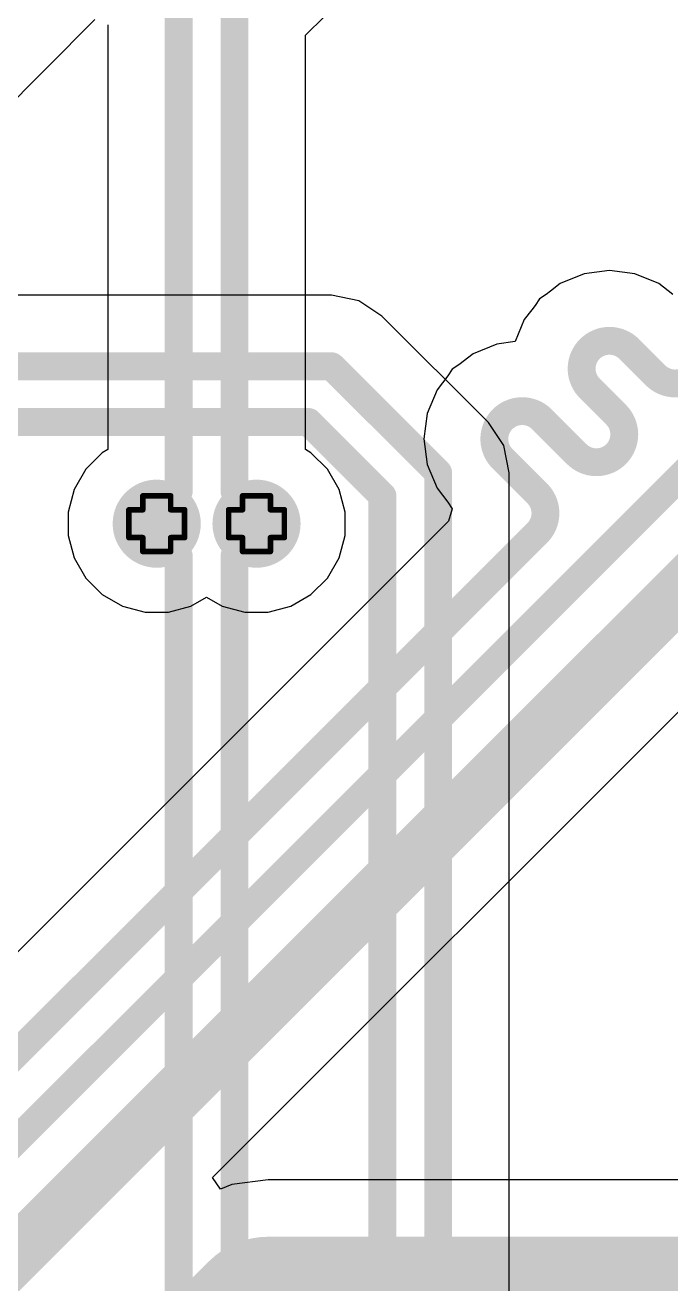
# Model space of a CAD drawing. Header units: inches. Extents: x -60 to 307, y -25 to 134.
# Drawn here: x 1.44 to 7.33, y 22.48 to 33.96 of the extents above; entities that cross this region are included whole.
import ezdxf

# ---------------------------------------------------------------- set-up
doc = ezdxf.new("R2010")
doc.units = ezdxf.units.IN
for name, color, linetype in [('BOARD OUTLINE', 216, 'Continuous'), ('Bottom Layer', 5, 'Continuous'), ('Bottom Solder', 6, 'Continuous'), ('Drill Drawing', 1, 'Continuous'), ('Top Layer', 1, 'Continuous'), ('Top Solder', 216, 'Continuous'), ('Via Holes', 16, 'Continuous')]:
    doc.layers.add(name, color=color, linetype=linetype)

msp = doc.modelspace()

# ---------------------------------------------------------------- hatches: boundary and pattern name
at = {"layer": 'Bottom Layer'}
h = msp.add_hatch(color=5, dxfattribs=at)
edge = h.paths.add_edge_path()
edge.add_arc((2.6416, 29.4132), 0.2999994, 0, 360)
h = msp.add_hatch(color=5, dxfattribs=at)
edge = h.paths.add_edge_path()
edge.add_arc((3.5511994, 29.4132), 0.2999994, 0, 360)
at = {"layer": 'Bottom Solder'}
h = msp.add_hatch(color=6, dxfattribs=at)
edge = h.paths.add_edge_path()
edge.add_arc((2.6416, 29.4132), 0.4015993999999999, 0, 360)
h = msp.add_hatch(color=6, dxfattribs=at)
edge = h.paths.add_edge_path()
edge.add_arc((3.5511994, 29.4132), 0.4015993999999999, 0, 360)
at = {"layer": 'Top Layer'}
h = msp.add_hatch(color=1, dxfattribs=at)
edge = h.paths.add_edge_path()
edge.add_arc((2.6416, 29.4132), 0.2999994, 0, 360)
h = msp.add_hatch(color=1, dxfattribs=at)
edge = h.paths.add_edge_path()
edge.add_arc((3.5511994, 29.4132), 0.2999994, 0, 360)
at = {"layer": 'Top Solder'}
h = msp.add_hatch(color=216, dxfattribs=at)
edge = h.paths.add_edge_path()
edge.add_arc((2.6416, 29.4132), 0.4015993999999999, 0, 360)
h = msp.add_hatch(color=216, dxfattribs=at)
edge = h.paths.add_edge_path()
edge.add_arc((3.5511994, 29.4132), 0.4015993999999999, 0, 360)
at = {"layer": 'Via Holes'}
h = msp.add_hatch(color=7, dxfattribs=at)
edge = h.paths.add_edge_path()
edge.add_arc((2.6416, 29.4132), 0.1499997, 0, 360)
h = msp.add_hatch(color=7, dxfattribs=at)
edge = h.paths.add_edge_path()
edge.add_arc((3.5511994, 29.4132), 0.1499997, 0, 360)

# ---------------------------------------------------------------- linework, layer by layer
at = {"layer": 'BOARD OUTLINE'}
msp.add_lwpolyline([(33.88973156, 54.23826084, 0.254, 0.254, -6.230382161824239), (11.98354728, 54.26044266, 0.254, 0.254, 0)], format="xyseb", dxfattribs=at)
at = {"layer": 'Bottom Layer'}
for p, q in [((3.997840619999999, 33.86702142), (5.28467828, 35.15385908)), ((1.00211636, 32.93518432), (2.07762602, 34.01069398)), ((2.19495878, 33.96209108), (2.19495878, 30.08832692)), ((3.997840619999999, 30.08832692), (3.997840619999999, 33.86702142)), ((6.53692368, 31.69279157999999), (6.320663, 31.6032134)), ((6.7689984, 31.72334524), (6.53692368, 31.69279157999999)), ((7.00107312, 31.69279157999999), (6.7689984, 31.72334524)), ((7.2173338, 31.6032134), (7.00107312, 31.69279157999999)), ((6.320663, 31.6032134), (6.2313312, 31.53466642)), ((7.34632516, 31.50423468), (7.2173338, 31.6032134)), ((6.13158286, 31.46409252), (6.09140768, 31.40396818)), ((6.191712279999999, 31.50427024), (6.13158286, 31.46409252)), ((6.2313312, 31.53466642), (6.191712279999999, 31.50427024)), ((6.06100896, 31.36434672), (5.9924569, 31.2750073)), ((6.09140768, 31.40396818), (6.06100896, 31.36434672)), ((5.9924569, 31.2750073), (5.909132199999999, 31.07384184)), ((5.741146759999999, 31.05172606), (5.52488608, 30.96214788)), ((5.909132199999999, 31.07384184), (5.741146759999999, 31.05172606)), ((5.52488608, 30.96214788), (5.395950599999999, 30.86321234)), ((5.295628219999999, 30.76289504), (5.19668252, 30.63394432)), ((5.33580848, 30.823027), (5.295628219999999, 30.76289504)), ((5.395950599999999, 30.86321234), (5.33580848, 30.823027)), ((5.19668252, 30.63394432), (5.107104339999999, 30.41768364)), ((5.107104339999999, 30.41768364), (5.07655068, 30.18560892)), ((2.19495878, 30.08832692), (2.14547704, 30.05975954)), ((4.04732236, 30.05975954), (3.997840619999999, 30.08832692)), ((5.07655068, 30.18560892), (5.107104339999999, 29.9535342)), ((2.14547704, 30.05975954), (1.99504046, 29.90932296)), ((4.19775894, 29.90932296), (4.04732236, 30.05975954)), ((1.99504046, 29.90932296), (1.88866526, 29.72507644)), ((4.304134139999999, 29.72507644), (4.19775894, 29.90932296)), ((5.107104339999999, 29.9535342), (5.19668252, 29.73727352)), ((3.15132974, 23.4511977), (9.43695598, 29.73682394)), ((5.19668252, 29.73727352), (5.295628219999999, 29.6083228)), ((1.88866526, 29.72507644), (1.8336006, 29.5195752)), ((4.3591988, 29.5195752), (4.304134139999999, 29.72507644)), ((1.8336006, 29.5195752), (1.8336006, 29.3068248)), ((4.3591988, 29.3068248), (4.3591988, 29.5195752)), ((5.295628219999999, 29.6083228), (5.33580594, 29.54819592)), ((5.33580594, 29.54819592), (5.30133306, 29.4354123)), ((5.30133306, 29.4354123), (-1.6104108, 22.52366844)), ((1.8336006, 29.3068248), (1.88866526, 29.10132356)), ((4.304134139999999, 29.10132356), (4.3591988, 29.3068248)), ((1.88866526, 29.10132356), (1.99504046, 28.91707704)), ((4.19775894, 28.91707704), (4.304134139999999, 29.10132356)), ((1.99504046, 28.91707704), (2.14547704, 28.76664046)), ((4.04732236, 28.76664046), (4.19775894, 28.91707704)), ((2.14547704, 28.76664046), (2.32972356, 28.66026526)), ((2.95347644, 28.66026526), (3.0963997, 28.74278224)), ((3.0963997, 28.74278224), (3.23932296, 28.66026526)), ((3.86307584, 28.66026526), (4.04732236, 28.76664046)), ((2.32972356, 28.66026526), (2.5352248, 28.6052006)), ((2.5352248, 28.6052006), (2.7479752, 28.6052006)), ((2.7479752, 28.6052006), (2.95347644, 28.66026526)), ((3.23932296, 28.66026526), (3.4448242, 28.6052006)), ((3.4448242, 28.6052006), (3.657574599999999, 28.6052006)), ((3.657574599999999, 28.6052006), (3.86307584, 28.66026526)), ((3.22327016, 23.34353218), (3.15132974, 23.4511977)), ((3.6576, 23.42975756), (3.326061419999999, 23.3861102)), ((16.2052, 23.42975756), (3.6576, 23.42975756)), ((3.326061419999999, 23.3861102), (3.22327016, 23.34353218))]:
    msp.add_line(p, q, dxfattribs=at)
for points in [[(0.2794, 33.2994, 0.508, 0.508, 0), (9.3501083, 42.3701083, 0.508, 0.508, 0)], [(2.8423997, 29.70762664, 0.254, 0.254, 0), (2.8423997, 34.34561838, 0.254, 0.254, 0)], [(3.3503997, 29.70762664, 0.254, 0.254, 0), (3.3503997, 34.13519969999999, 0.254, 0.254, 0)], [(-1.11077248, 21.31742752, 0.254, 0.254, 0), (9.040096219999999, 31.46829622, 0.254, 0.254, 0)], [(6.58938992, 30.64706596, 0.254, 0.254, -0.414217704495929), (6.58939246, 31.00628038, 0.254, 0.254, 0)], [(6.58939246, 31.00628038, 0.254, 0.254, -0.4142135623730951), (6.94860434, 31.00628038, 0.254, 0.254, 0)], [(6.9486018, 31.00627784, 0.254, 0.254, 0), (7.188606399999999, 30.76627578, 0.254, 0.254, 0)], [(7.547815739999999, 30.76627578, 0.254, 0.254, -0.4142114913015827), (7.188606399999999, 30.76627578, 0.254, 0.254, 0)], [(6.58938992, 30.64706596, 0.254, 0.254, 0), (6.82939706, 30.4070639, 0.254, 0.254, 0)], [(-2.3114, 19.0754, 0.508, 0.508, 0), (9.118599999999999, 30.5054, 0.508, 0.508, 0)], [(5.793615539999999, 30.36521486, 0.254, 0.254, -0.4142135623730951), (6.152827419999999, 30.36521486, 0.254, 0.254, 0)], [(6.829394519999999, 30.40706136, 0.254, 0.254, 0), (6.82939706, 30.4070639, 0.254, 0.254, 0)], [(6.82939706, 30.4070639, 0.254, 0.254, -0.4142135623730951), (6.82939706, 30.04785202, 0.254, 0.254, 0)], [(5.793615539999999, 30.00600298, 0.254, 0.254, -0.414217704495929), (5.79361808, 30.3652174, 0.254, 0.254, 0)], [(5.793615539999999, 30.36521486, 0.254, 0.254, 0), (5.79361808, 30.3652174, 0.254, 0.254, 0)], [(6.15282488, 30.36521231999999, 0.254, 0.254, 0), (6.152827419999999, 30.36521486, 0.254, 0.254, 0)], [(6.152827419999999, 30.36521486, 0.254, 0.254, 0), (6.47018772, 30.04785456, 0.254, 0.254, 0)], [(5.793615539999999, 30.00600298, 0.254, 0.254, 0), (5.79361808, 30.00600552, 0.254, 0.254, 0)], [(5.79361808, 30.00600552, 0.254, 0.254, 0), (6.110975839999999, 29.68864776, 0.254, 0.254, 0)], [(6.47018518, 30.04785202, 0.254, 0.254, 0), (6.47018772, 30.04785456, 0.254, 0.254, 0)], [(6.829399599999999, 30.04785456, 0.254, 0.254, -0.414217704495929), (6.47018518, 30.04785202, 0.254, 0.254, 0)], [(6.82939706, 30.04785202, 0.254, 0.254, 0), (6.829399599999999, 30.04785456, 0.254, 0.254, 0)], [(2.6416, 29.50682694, 0.254, 0.254, 0), (2.8423997, 29.70762664, 0.254, 0.254, 0)], [(3.3503997, 29.70762664, 0.254, 0.254, 0), (3.5511994, 29.50682694, 0.254, 0.254, 0)], [(6.110975839999999, 29.68864776, 0.254, 0.254, -0.4142177045252188), (6.110975839999999, 29.32943588, 0.254, 0.254, 0)], [(2.6416, 29.4132, 0.254, 0.254, 0), (2.6416, 29.50682694, 0.254, 0.254, 0)], [(3.5511994, 29.4132, 0.254, 0.254, 0), (3.5511994, 29.50682694, 0.254, 0.254, 0)], [(6.02116652, 29.23962656, 0.254, 0.254, 0), (6.110975839999999, 29.32943588, 0.254, 0.254, 0)], [(-1.34223252, 21.87622752, 0.254, 0.254, 0), (6.02116652, 29.23962656, 0.254, 0.254, 0)], [(0.4064, 18.8976, 1.524, 1.524, 0), (3.6576, 22.1488, 1.524, 1.524, 0)], [(3.6576, 22.1488, 1.524, 1.524, 0), (16.2052, 22.1488, 1.524, 1.524, 0)]]:
    msp.add_lwpolyline(points, format="xyseb", dxfattribs=at)
for points in [[(6.52589246, 31.00628038, 0.127, 0.127, 1), (6.65289246, 31.00628038, 0.127, 0.127, 1)], [(6.52589246, 31.00628038, 0.127, 0.127, 1), (6.65289246, 31.00628038, 0.127, 0.127, 1)], [(6.885101799999999, 31.00627784, 0.127, 0.127, 1), (7.0121018, 31.00627784, 0.127, 0.127, 1)], [(6.88510434, 31.00628038, 0.127, 0.127, 1), (7.01210434, 31.00628038, 0.127, 0.127, 1)], [(7.125106399999999, 30.76627578, 0.127, 0.127, 1), (7.2521064, 30.76627578, 0.127, 0.127, 1)], [(7.125106399999999, 30.76627578, 0.127, 0.127, 1), (7.2521064, 30.76627578, 0.127, 0.127, 1)], [(6.52588992, 30.64706596, 0.127, 0.127, 1), (6.65288992, 30.64706596, 0.127, 0.127, 1)], [(6.52588992, 30.64706596, 0.127, 0.127, 1), (6.65288992, 30.64706596, 0.127, 0.127, 1)], [(6.76589452, 30.40706136, 0.127, 0.127, 1), (6.89289452, 30.40706136, 0.127, 0.127, 1)], [(6.765897059999999, 30.4070639, 0.127, 0.127, 1), (6.892897059999999, 30.4070639, 0.127, 0.127, 1)], [(6.765897059999999, 30.4070639, 0.127, 0.127, 1), (6.892897059999999, 30.4070639, 0.127, 0.127, 1)], [(6.765897059999999, 30.4070639, 0.127, 0.127, 1), (6.892897059999999, 30.4070639, 0.127, 0.127, 1)], [(5.73011554, 30.36521486, 0.127, 0.127, 1), (5.85711554, 30.36521486, 0.127, 0.127, 1)], [(5.73011554, 30.36521486, 0.127, 0.127, 1), (5.85711554, 30.36521486, 0.127, 0.127, 1)], [(5.73011808, 30.3652174, 0.127, 0.127, 1), (5.857118079999999, 30.3652174, 0.127, 0.127, 1)], [(5.73011808, 30.3652174, 0.127, 0.127, 1), (5.857118079999999, 30.3652174, 0.127, 0.127, 1)], [(6.08932488, 30.36521231999999, 0.127, 0.127, 1), (6.216324879999999, 30.36521231999999, 0.127, 0.127, 1)], [(6.089327419999999, 30.36521486, 0.127, 0.127, 1), (6.21632742, 30.36521486, 0.127, 0.127, 1)], [(6.089327419999999, 30.36521486, 0.127, 0.127, 1), (6.21632742, 30.36521486, 0.127, 0.127, 1)], [(6.089327419999999, 30.36521486, 0.127, 0.127, 1), (6.21632742, 30.36521486, 0.127, 0.127, 1)], [(5.73011554, 30.00600298, 0.127, 0.127, 1), (5.85711554, 30.00600298, 0.127, 0.127, 1)], [(5.73011554, 30.00600298, 0.127, 0.127, 1), (5.85711554, 30.00600298, 0.127, 0.127, 1)], [(5.73011808, 30.00600552, 0.127, 0.127, 1), (5.857118079999999, 30.00600552, 0.127, 0.127, 1)], [(5.73011808, 30.00600552, 0.127, 0.127, 1), (5.857118079999999, 30.00600552, 0.127, 0.127, 1)], [(6.406685179999999, 30.04785202, 0.127, 0.127, 1), (6.53368518, 30.04785202, 0.127, 0.127, 1)], [(6.406685179999999, 30.04785202, 0.127, 0.127, 1), (6.53368518, 30.04785202, 0.127, 0.127, 1)], [(6.40668772, 30.04785456, 0.127, 0.127, 1), (6.53368772, 30.04785456, 0.127, 0.127, 1)], [(6.40668772, 30.04785456, 0.127, 0.127, 1), (6.53368772, 30.04785456, 0.127, 0.127, 1)], [(6.765897059999999, 30.04785202, 0.127, 0.127, 1), (6.892897059999999, 30.04785202, 0.127, 0.127, 1)], [(6.765897059999999, 30.04785202, 0.127, 0.127, 1), (6.892897059999999, 30.04785202, 0.127, 0.127, 1)], [(6.7658996, 30.04785456, 0.127, 0.127, 1), (6.8928996, 30.04785456, 0.127, 0.127, 1)], [(6.7658996, 30.04785456, 0.127, 0.127, 1), (6.8928996, 30.04785456, 0.127, 0.127, 1)], [(2.7788997, 29.70762664, 0.127, 0.127, 1), (2.9058997, 29.70762664, 0.127, 0.127, 1)], [(2.7788997, 29.70762664, 0.127, 0.127, 1), (2.9058997, 29.70762664, 0.127, 0.127, 1)], [(3.2868997, 29.70762664, 0.127, 0.127, 1), (3.4138997, 29.70762664, 0.127, 0.127, 1)], [(3.2868997, 29.70762664, 0.127, 0.127, 1), (3.4138997, 29.70762664, 0.127, 0.127, 1)], [(6.04747584, 29.68864776, 0.127, 0.127, 1), (6.174475839999999, 29.68864776, 0.127, 0.127, 1)], [(6.04747584, 29.68864776, 0.127, 0.127, 1), (6.174475839999999, 29.68864776, 0.127, 0.127, 1)], [(2.5781, 29.50682694, 0.127, 0.127, 1), (2.7051, 29.50682694, 0.127, 0.127, 1)], [(2.5781, 29.50682694, 0.127, 0.127, 1), (2.7051, 29.50682694, 0.127, 0.127, 1)], [(3.487699399999999, 29.50682694, 0.127, 0.127, 1), (3.6146994, 29.50682694, 0.127, 0.127, 1)], [(3.487699399999999, 29.50682694, 0.127, 0.127, 1), (3.6146994, 29.50682694, 0.127, 0.127, 1)], [(2.5781, 29.4132, 0.127, 0.127, 1), (2.7051, 29.4132, 0.127, 0.127, 1)], [(3.487699399999999, 29.4132, 0.127, 0.127, 1), (3.6146994, 29.4132, 0.127, 0.127, 1)], [(6.04747584, 29.32943588, 0.127, 0.127, 1), (6.174475839999999, 29.32943588, 0.127, 0.127, 1)], [(6.04747584, 29.32943588, 0.127, 0.127, 1), (6.174475839999999, 29.32943588, 0.127, 0.127, 1)], [(5.95766652, 29.23962656, 0.127, 0.127, 1), (6.08466652, 29.23962656, 0.127, 0.127, 1)], [(5.95766652, 29.23962656, 0.127, 0.127, 1), (6.08466652, 29.23962656, 0.127, 0.127, 1)], [(3.2766, 22.1488, 0.7619999999999999, 0.7619999999999999, 1), (4.0386, 22.1488, 0.7619999999999999, 0.7619999999999999, 1)], [(3.2766, 22.1488, 0.7619999999999999, 0.7619999999999999, 1), (4.0386, 22.1488, 0.7619999999999999, 0.7619999999999999, 1)]]:
    msp.add_lwpolyline(points, format="xyseb", close=True, dxfattribs=at)
at = {"layer": 'Drill Drawing'}
for points in [[(2.5146, 29.5402, 0.0508, 0.0508, 0), (2.5146, 29.6672, 0.0508, 0.0508, 0)], [(2.5146, 29.6672, 0.0508, 0.0508, 0), (2.7686, 29.6672, 0.0508, 0.0508, 0)], [(2.7686, 29.5402, 0.0508, 0.0508, 0), (2.7686, 29.6672, 0.0508, 0.0508, 0)], [(3.4241994, 29.5402, 0.0508, 0.0508, 0), (3.4241994, 29.6672, 0.0508, 0.0508, 0)], [(3.4241994, 29.6672, 0.0508, 0.0508, 0), (3.6781994, 29.6672, 0.0508, 0.0508, 0)], [(3.6781994, 29.5402, 0.0508, 0.0508, 0), (3.6781994, 29.6672, 0.0508, 0.0508, 0)], [(2.3876, 29.2862, 0.0508, 0.0508, 0), (2.3876, 29.5402, 0.0508, 0.0508, 0)], [(2.3876, 29.5402, 0.0508, 0.0508, 0), (2.5146, 29.5402, 0.0508, 0.0508, 0)], [(2.7686, 29.5402, 0.0508, 0.0508, 0), (2.8956, 29.5402, 0.0508, 0.0508, 0)], [(2.8956, 29.2862, 0.0508, 0.0508, 0), (2.8956, 29.5402, 0.0508, 0.0508, 0)], [(3.2971994, 29.2862, 0.0508, 0.0508, 0), (3.2971994, 29.5402, 0.0508, 0.0508, 0)], [(3.2971994, 29.5402, 0.0508, 0.0508, 0), (3.4241994, 29.5402, 0.0508, 0.0508, 0)], [(3.6781994, 29.5402, 0.0508, 0.0508, 0), (3.8051994, 29.5402, 0.0508, 0.0508, 0)], [(3.8051994, 29.2862, 0.0508, 0.0508, 0), (3.8051994, 29.5402, 0.0508, 0.0508, 0)], [(2.3876, 29.2862, 0.0508, 0.0508, 0), (2.5146, 29.2862, 0.0508, 0.0508, 0)], [(2.5146, 29.15919999999999, 0.0508, 0.0508, 0), (2.5146, 29.2862, 0.0508, 0.0508, 0)], [(2.7686, 29.2862, 0.0508, 0.0508, 0), (2.8956, 29.2862, 0.0508, 0.0508, 0)], [(2.7686, 29.15919999999999, 0.0508, 0.0508, 0), (2.7686, 29.2862, 0.0508, 0.0508, 0)], [(3.2971994, 29.2862, 0.0508, 0.0508, 0), (3.4241994, 29.2862, 0.0508, 0.0508, 0)], [(3.4241994, 29.15919999999999, 0.0508, 0.0508, 0), (3.4241994, 29.2862, 0.0508, 0.0508, 0)], [(3.6781994, 29.2862, 0.0508, 0.0508, 0), (3.8051994, 29.2862, 0.0508, 0.0508, 0)], [(3.6781994, 29.15919999999999, 0.0508, 0.0508, 0), (3.6781994, 29.2862, 0.0508, 0.0508, 0)], [(2.5146, 29.15919999999999, 0.0508, 0.0508, 0), (2.7686, 29.15919999999999, 0.0508, 0.0508, 0)], [(3.4241994, 29.15919999999999, 0.0508, 0.0508, 0), (3.6781994, 29.15919999999999, 0.0508, 0.0508, 0)]]:
    msp.add_lwpolyline(points, format="xyseb", dxfattribs=at)
for points in [[(2.5019, 29.6672, 0.0254, 0.0254, 1), (2.5273, 29.6672, 0.0254, 0.0254, 1)], [(2.5019, 29.6672, 0.0254, 0.0254, 1), (2.5273, 29.6672, 0.0254, 0.0254, 1)], [(2.7559, 29.6672, 0.0254, 0.0254, 1), (2.7813, 29.6672, 0.0254, 0.0254, 1)], [(2.7559, 29.6672, 0.0254, 0.0254, 1), (2.7813, 29.6672, 0.0254, 0.0254, 1)], [(3.4114994, 29.6672, 0.0254, 0.0254, 1), (3.436899399999999, 29.6672, 0.0254, 0.0254, 1)], [(3.4114994, 29.6672, 0.0254, 0.0254, 1), (3.436899399999999, 29.6672, 0.0254, 0.0254, 1)], [(3.6654994, 29.6672, 0.0254, 0.0254, 1), (3.6908994, 29.6672, 0.0254, 0.0254, 1)], [(3.6654994, 29.6672, 0.0254, 0.0254, 1), (3.6908994, 29.6672, 0.0254, 0.0254, 1)], [(2.3749, 29.5402, 0.0254, 0.0254, 1), (2.4003, 29.5402, 0.0254, 0.0254, 1)], [(2.3749, 29.5402, 0.0254, 0.0254, 1), (2.4003, 29.5402, 0.0254, 0.0254, 1)], [(2.5019, 29.5402, 0.0254, 0.0254, 1), (2.5273, 29.5402, 0.0254, 0.0254, 1)], [(2.5019, 29.5402, 0.0254, 0.0254, 1), (2.5273, 29.5402, 0.0254, 0.0254, 1)], [(2.7559, 29.5402, 0.0254, 0.0254, 1), (2.7813, 29.5402, 0.0254, 0.0254, 1)], [(2.7559, 29.5402, 0.0254, 0.0254, 1), (2.7813, 29.5402, 0.0254, 0.0254, 1)], [(2.8829, 29.5402, 0.0254, 0.0254, 1), (2.9083, 29.5402, 0.0254, 0.0254, 1)], [(2.8829, 29.5402, 0.0254, 0.0254, 1), (2.9083, 29.5402, 0.0254, 0.0254, 1)], [(3.2844994, 29.5402, 0.0254, 0.0254, 1), (3.3098994, 29.5402, 0.0254, 0.0254, 1)], [(3.2844994, 29.5402, 0.0254, 0.0254, 1), (3.3098994, 29.5402, 0.0254, 0.0254, 1)], [(3.4114994, 29.5402, 0.0254, 0.0254, 1), (3.436899399999999, 29.5402, 0.0254, 0.0254, 1)], [(3.4114994, 29.5402, 0.0254, 0.0254, 1), (3.436899399999999, 29.5402, 0.0254, 0.0254, 1)], [(3.6654994, 29.5402, 0.0254, 0.0254, 1), (3.6908994, 29.5402, 0.0254, 0.0254, 1)], [(3.6654994, 29.5402, 0.0254, 0.0254, 1), (3.6908994, 29.5402, 0.0254, 0.0254, 1)], [(3.7924994, 29.5402, 0.0254, 0.0254, 1), (3.8178994, 29.5402, 0.0254, 0.0254, 1)], [(3.7924994, 29.5402, 0.0254, 0.0254, 1), (3.8178994, 29.5402, 0.0254, 0.0254, 1)], [(2.3749, 29.2862, 0.0254, 0.0254, 1), (2.4003, 29.2862, 0.0254, 0.0254, 1)], [(2.3749, 29.2862, 0.0254, 0.0254, 1), (2.4003, 29.2862, 0.0254, 0.0254, 1)], [(2.5019, 29.2862, 0.0254, 0.0254, 1), (2.5273, 29.2862, 0.0254, 0.0254, 1)], [(2.5019, 29.2862, 0.0254, 0.0254, 1), (2.5273, 29.2862, 0.0254, 0.0254, 1)], [(2.7559, 29.2862, 0.0254, 0.0254, 1), (2.7813, 29.2862, 0.0254, 0.0254, 1)], [(2.7559, 29.2862, 0.0254, 0.0254, 1), (2.7813, 29.2862, 0.0254, 0.0254, 1)], [(2.8829, 29.2862, 0.0254, 0.0254, 1), (2.9083, 29.2862, 0.0254, 0.0254, 1)], [(2.8829, 29.2862, 0.0254, 0.0254, 1), (2.9083, 29.2862, 0.0254, 0.0254, 1)], [(3.2844994, 29.2862, 0.0254, 0.0254, 1), (3.3098994, 29.2862, 0.0254, 0.0254, 1)], [(3.2844994, 29.2862, 0.0254, 0.0254, 1), (3.3098994, 29.2862, 0.0254, 0.0254, 1)], [(3.4114994, 29.2862, 0.0254, 0.0254, 1), (3.436899399999999, 29.2862, 0.0254, 0.0254, 1)], [(3.4114994, 29.2862, 0.0254, 0.0254, 1), (3.436899399999999, 29.2862, 0.0254, 0.0254, 1)], [(3.6654994, 29.2862, 0.0254, 0.0254, 1), (3.6908994, 29.2862, 0.0254, 0.0254, 1)], [(3.6654994, 29.2862, 0.0254, 0.0254, 1), (3.6908994, 29.2862, 0.0254, 0.0254, 1)], [(3.7924994, 29.2862, 0.0254, 0.0254, 1), (3.8178994, 29.2862, 0.0254, 0.0254, 1)], [(3.7924994, 29.2862, 0.0254, 0.0254, 1), (3.8178994, 29.2862, 0.0254, 0.0254, 1)], [(2.5019, 29.15919999999999, 0.0254, 0.0254, 1), (2.5273, 29.15919999999999, 0.0254, 0.0254, 1)], [(2.5019, 29.15919999999999, 0.0254, 0.0254, 1), (2.5273, 29.15919999999999, 0.0254, 0.0254, 1)], [(2.7559, 29.15919999999999, 0.0254, 0.0254, 1), (2.7813, 29.15919999999999, 0.0254, 0.0254, 1)], [(2.7559, 29.15919999999999, 0.0254, 0.0254, 1), (2.7813, 29.15919999999999, 0.0254, 0.0254, 1)], [(3.4114994, 29.15919999999999, 0.0254, 0.0254, 1), (3.436899399999999, 29.15919999999999, 0.0254, 0.0254, 1)], [(3.4114994, 29.15919999999999, 0.0254, 0.0254, 1), (3.436899399999999, 29.15919999999999, 0.0254, 0.0254, 1)], [(3.6654994, 29.15919999999999, 0.0254, 0.0254, 1), (3.6908994, 29.15919999999999, 0.0254, 0.0254, 1)], [(3.6654994, 29.15919999999999, 0.0254, 0.0254, 1), (3.6908994, 29.15919999999999, 0.0254, 0.0254, 1)]]:
    msp.add_lwpolyline(points, format="xyseb", close=True, dxfattribs=at)
at = {"layer": 'Top Layer'}
for p, q in [((4.235876719999999, 31.49618288), (-1.14584734, 31.49618288)), ((4.483641019999999, 31.44689926), (4.235876719999999, 31.49618288)), ((4.69368632, 31.30655156), (4.483641019999999, 31.44689926)), ((5.6648096, 30.33542828), (4.69368632, 31.30655156)), ((5.805157299999999, 30.12538297999999), (5.6648096, 30.33542828)), ((5.854440919999999, 29.87761868), (5.805157299999999, 30.12538297999999)), ((5.854440919999999, 17.72519696), (5.854440919999999, 29.87761868))]:
    msp.add_line(p, q, dxfattribs=at)
for points in [[(-1.4986, 30.84874196, 0.254, 0.254, 0), (4.235876719999999, 30.84874196, 0.254, 0.254, 0)], [(4.235876719999999, 30.84874196, 0.254, 0.254, 0), (5.206999999999999, 29.87761868, 0.254, 0.254, 0)], [(-2.340356, 30.34074196, 0.254, 0.254, 0), (4.02545804, 30.34074196, 0.254, 0.254, 0)], [(4.02545804, 30.34074196, 0.254, 0.254, 0), (4.699, 29.6672, 0.254, 0.254, 0)], [(5.206999999999999, 17.45701868, 0.254, 0.254, 0), (5.206999999999999, 29.87761868, 0.254, 0.254, 0)], [(4.699, 17.2466, 0.254, 0.254, 0), (4.699, 29.6672, 0.254, 0.254, 0)], [(2.6416, 29.31957306, 0.254, 0.254, 0), (2.6416, 29.4132, 0.254, 0.254, 0)], [(3.5511994, 29.31957306, 0.254, 0.254, 0), (3.5511994, 29.4132, 0.254, 0.254, 0)], [(2.6416, 29.31957306, 0.254, 0.254, 0), (2.8423997, 29.11877336, 0.254, 0.254, 0)], [(3.3503997, 29.11877336, 0.254, 0.254, 0), (3.5511994, 29.31957306, 0.254, 0.254, 0)], [(2.8423997, 16.75918162, 0.254, 0.254, 0), (2.8423997, 29.11877336, 0.254, 0.254, 0)], [(3.3503997, 16.9696003, 0.254, 0.254, 0), (3.3503997, 29.11877336, 0.254, 0.254, 0)]]:
    msp.add_lwpolyline(points, format="xyseb", dxfattribs=at)
for points in [[(4.17237672, 30.84874196, 0.127, 0.127, 1), (4.29937672, 30.84874196, 0.127, 0.127, 1)], [(4.17237672, 30.84874196, 0.127, 0.127, 1), (4.29937672, 30.84874196, 0.127, 0.127, 1)], [(3.96195804, 30.34074196, 0.127, 0.127, 1), (4.08895804, 30.34074196, 0.127, 0.127, 1)], [(3.96195804, 30.34074196, 0.127, 0.127, 1), (4.08895804, 30.34074196, 0.127, 0.127, 1)], [(5.1435, 29.87761868, 0.127, 0.127, 1), (5.270499999999999, 29.87761868, 0.127, 0.127, 1)], [(5.1435, 29.87761868, 0.127, 0.127, 1), (5.270499999999999, 29.87761868, 0.127, 0.127, 1)], [(4.6355, 29.6672, 0.127, 0.127, 1), (4.762499999999999, 29.6672, 0.127, 0.127, 1)], [(4.6355, 29.6672, 0.127, 0.127, 1), (4.762499999999999, 29.6672, 0.127, 0.127, 1)], [(2.5781, 29.4132, 0.127, 0.127, 1), (2.7051, 29.4132, 0.127, 0.127, 1)], [(3.487699399999999, 29.4132, 0.127, 0.127, 1), (3.6146994, 29.4132, 0.127, 0.127, 1)], [(2.5781, 29.31957306, 0.127, 0.127, 1), (2.7051, 29.31957306, 0.127, 0.127, 1)], [(2.5781, 29.31957306, 0.127, 0.127, 1), (2.7051, 29.31957306, 0.127, 0.127, 1)], [(3.487699399999999, 29.31957306, 0.127, 0.127, 1), (3.6146994, 29.31957306, 0.127, 0.127, 1)], [(3.487699399999999, 29.31957306, 0.127, 0.127, 1), (3.6146994, 29.31957306, 0.127, 0.127, 1)], [(2.7788997, 29.11877336, 0.127, 0.127, 1), (2.9058997, 29.11877336, 0.127, 0.127, 1)], [(2.7788997, 29.11877336, 0.127, 0.127, 1), (2.9058997, 29.11877336, 0.127, 0.127, 1)], [(3.2868997, 29.11877336, 0.127, 0.127, 1), (3.4138997, 29.11877336, 0.127, 0.127, 1)], [(3.2868997, 29.11877336, 0.127, 0.127, 1), (3.4138997, 29.11877336, 0.127, 0.127, 1)]]:
    msp.add_lwpolyline(points, format="xyseb", close=True, dxfattribs=at)

doc.saveas('drawing.dxf')
